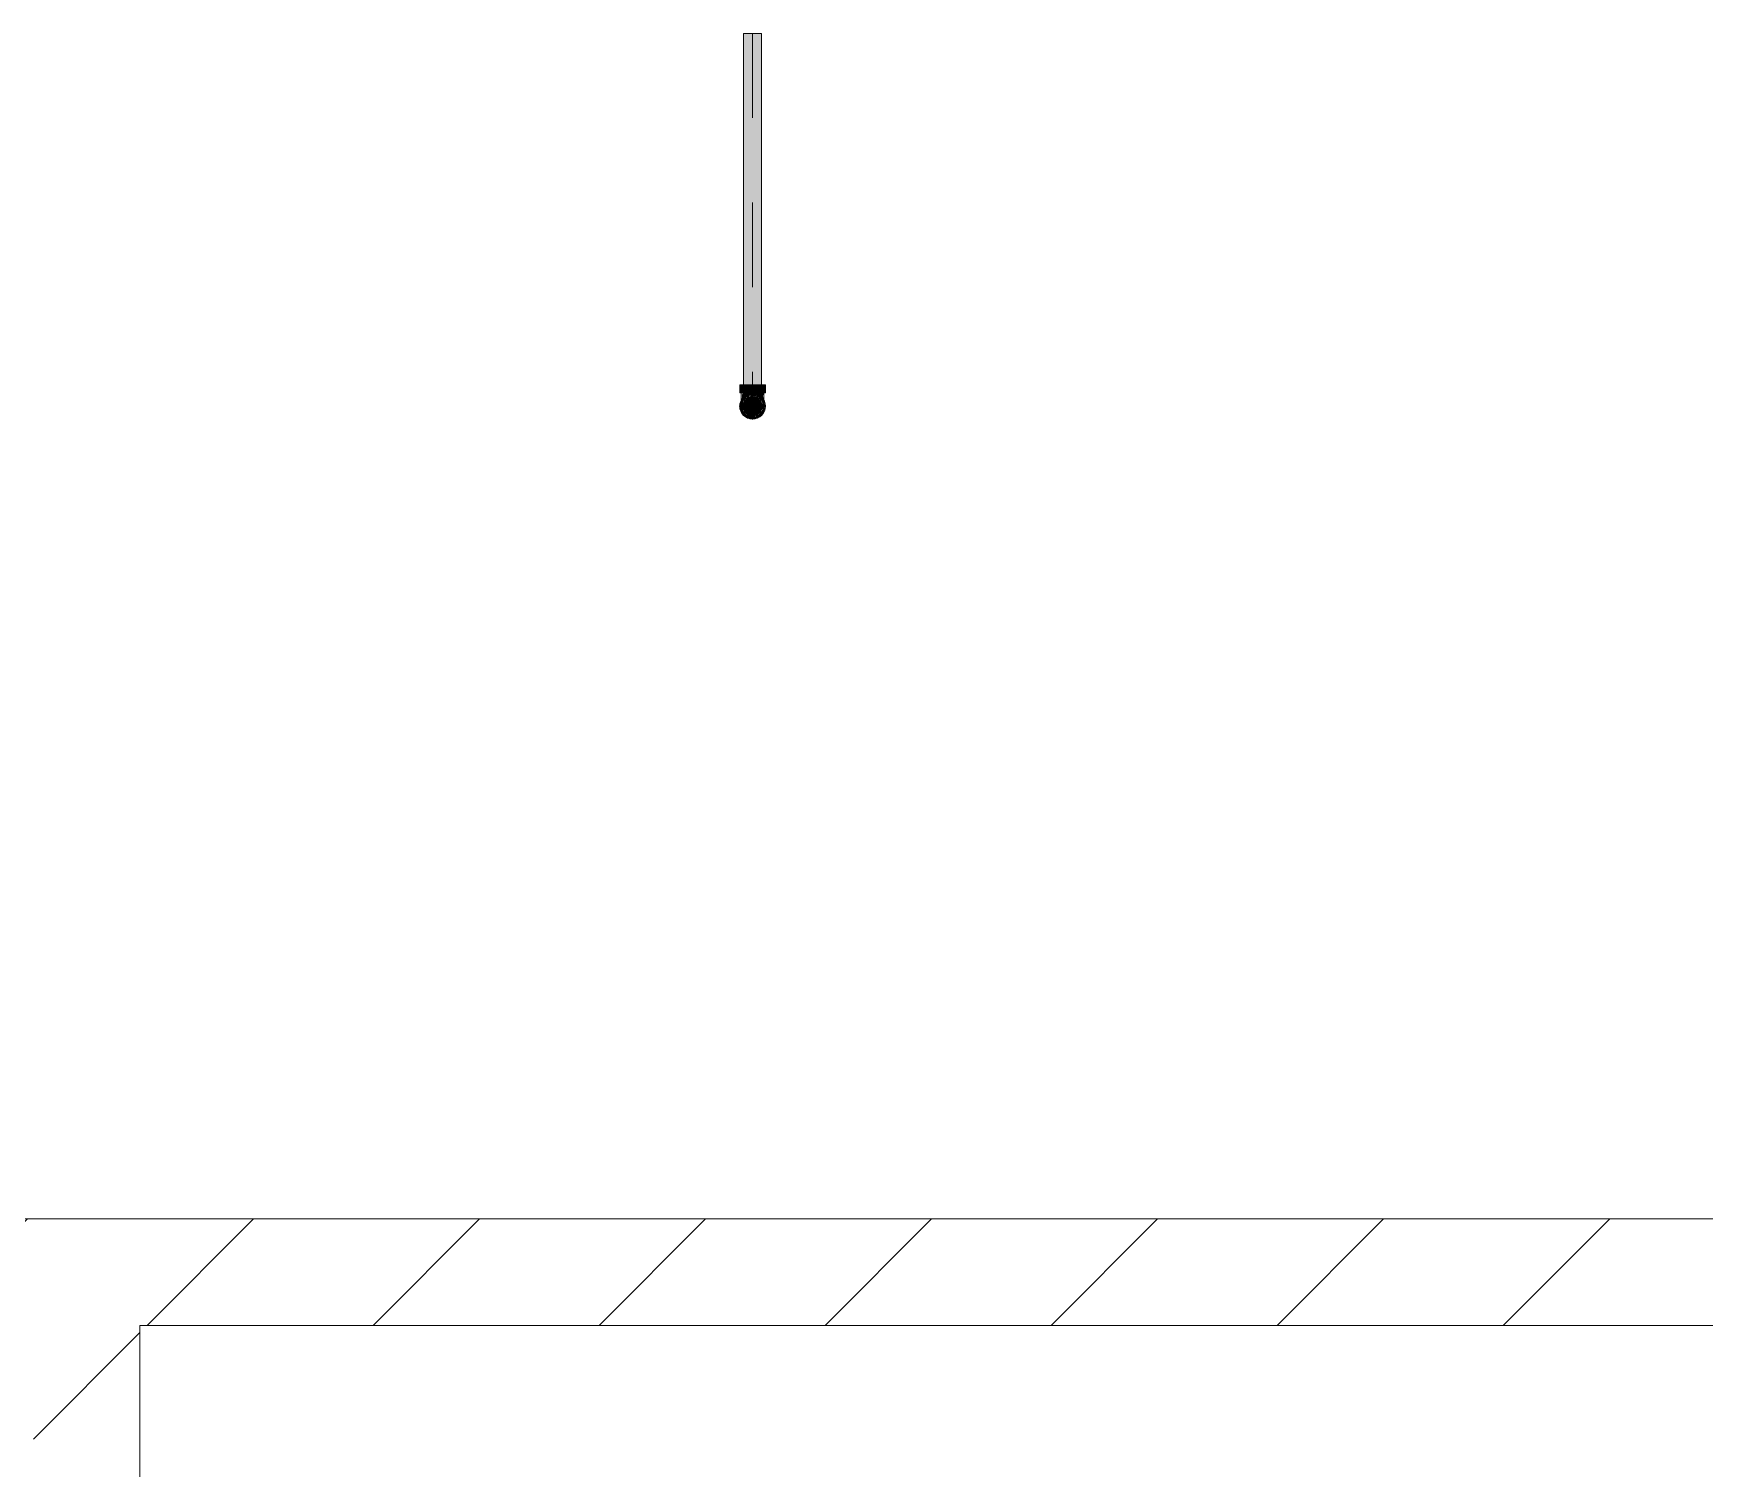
# Model space of a CAD drawing. Header units: millimetres. Extents: x -4000 to 187956, y -58990 to 162485.
# Drawn here: x 37900 to 41037, y 132031 to 134725 of the extents above; entities that cross this region are included whole.
import ezdxf

# ---------------------------------------------------------------- set-up
doc = ezdxf.new("R2010")
doc.units = ezdxf.units.MM
doc.linetypes.add('Dash 1_16_', pattern=[317.5, 158.75, -158.75])
for name, color, linetype, lineweight in [('A-WALL', 113, 'Continuous', 13), ('A-WALL-PATT', 111, 'Continuous', 13), ('F-SPRN', 3, 'Continuous', 9), ('P-PIPE', 3, 'Continuous', 9), ('P-PIPE-CNTR', 3, 'Continuous', 9)]:
    doc.layers.add(name, color=color, linetype=linetype, lineweight=lineweight)
pattern_1 = [(45, (0, 0), (-212.13203, 212.13203), [])]

# ---------------------------------------------------------------- blocks, each defined once
blk = doc.blocks.new('CMF2_NHAXUONG_A_rvt-1-FFS - TANG 1')
at = {"layer": 'A-WALL-PATT', "lineweight": 9}
h = blk.add_hatch(dxfattribs=at)
h.set_pattern_fill('FP_12', color=250, style=0, pattern_type=2)
h.set_pattern_definition(pattern_1)
h.paths.add_polyline_path([(43200, 132300), (43200, 132500), (33100, 132500), (33100, 132300), (43000, 132300)])
h = blk.add_hatch(dxfattribs=at)
h.set_pattern_fill('FP_12', color=250, style=0, pattern_type=2)
h.set_pattern_definition(pattern_1)
h.paths.add_polyline_path([(38100.1, 127800), (38100.1, 132300), (37900.1, 132300), (37900.1, 127800)])
at = {"layer": 'A-WALL', "color": 50, "lineweight": 15}
for p, q in [((43200, 132500), (33100, 132500)), ((38100.1, 132300), (43000, 132300)), ((38100.1, 127800), (38100.1, 132300))]:
    blk.add_line(p, q, dxfattribs=at)
at = {"layer": 'A-WALL', "color": 35, "lineweight": 15}
for p, q in [((43200, 132500), (33100, 132500)), ((38100.1, 132300), (43000, 132300)), ((38100.1, 127800), (38100.1, 132300))]:
    blk.add_line(p, q, dxfattribs=at)
blk = doc.blocks.new('Sprinkler_Up - DN20-V1054-FFS - TANG 1')
at = {"layer": 'F-SPRN', "transparency": 33554534}
for points in [[(-4.6, 0), (-1.7, 2.9), (-1.2, 3.5), (-0.6, 4), (0.6, 4), (1.2, 3.5), (1.7, 2.9), (4.6, 0), (22.2, 0), (18, 13.1), (6.9, 21.2), (-6.9, 21.2), (-18, 13.1), (-22.2, 0), (-4.7, 0)], [(-6.9, -21.2), (6.9, -21.2), (18, -13.1), (22.2, 0), (3.9, -0.7), (1.7, -2.9), (1.2, -3.5), (0.6, -4), (-0.6, -4), (-1.2, -3.5), (-1.7, -2.9), (-4.7, 0), (-22.2, 0), (-18, -13.1), (-12.4, -17.1)], [(0, -16.7), (4.3, -16.1), (11.8, -11.8), (16.1, -4.3), (16.1, 4.3), (11.8, 11.8), (8.3, 14.4), (0, 16.7), (-4.7, 15.9), (-11.8, 11.8), (-16.1, 4.3), (-16.1, -4.3), (-11.8, -11.8), (-8.3, -14.4), (-4.7, -15.4)], [(0, -15.6), (7.8, -13.5), (13.5, -7.8), (15.1, -4), (15.1, 4), (13.5, 7.8), (7.8, 13.5), (0, 15.6), (-7.8, 13.5), (-11, 11), (-15.1, 4), (-15.1, -4), (-11, -11), (-7.8, -13.5), (-4.7, -14.3)], [(-10.9, -5.5), (-10.9, 5.4), (-14.5, 5.4), (-14.5, -5.5)], [(-7.7, -5.5), (-7.7, 5.4), (-10.9, 5.4), (-10.9, -5.5)], [(-7.7, -5.5), (0, -5.5), (0, 5.4), (-7.7, 5.4)], [(2.9, -4.9), (5.7, 0), (-5.7, 0), (-2.9, -4.9)], [(0, 0), (5.7, 0), (2.9, 4.9), (-2.9, 4.9), (-4.7, 0)], [(-4.6, 0), (4.6, 0), (0, 4.6)], [(0, -4.6), (4.6, 0), (-4.6, 0)], [(0, -2.6), (1.3, 0), (-1.8, 0)], [(-1.3, 0), (1.8, 0), (0, 2.6)], [(7.7, -5.5), (7.7, 5.4), (0, 5.4), (0, -5.5)], [(10.9, -5.5), (10.9, 5.4), (7.7, 5.4), (7.7, -5.5)], [(14.5, -5.5), (14.5, 5.4), (10.9, 5.4), (10.9, -5.5)]]:
    blk.add_hatch(color=1, dxfattribs=at).paths.add_polyline_path(points)
at = {"layer": 'F-SPRN', "color": 1}
for p, q in [((-11.5, 5.4), (-14.5, 5.4)), ((-14.5, 5.4), (-11.3, 5.4)), ((-14.5, 5.4), (-14.5, 3.7)), ((-14.5, 3.3), (-14.5, 0)), ((-11.5, 5.4), (-11.5, 4)), ((-10.9, 1.9), (-10.9, 3.6)), ((-10.8, 5.4), (-8, 5.4)), ((-8.1, 5.4), (-10.8, 5.4)), ((-8.1, 5.4), (-8.1, 2.8)), ((-8.1, 2.5), (-8.1, 0.7)), ((-7.7, 4.8), (-7.7, 2.7)), ((-7.7, 4.8), (-7.7, 2.7)), ((-7.7, 2.1), (-7.7, 0.5)), ((-7.7, 2.1), (-7.7, 0.5)), ((-6.7, 5.4), (-4.7, 5.4)), ((-4.7, 5.4), (-5.8, 5.4)), ((-5.8, 3.8), (-5.8, 2.2)), ((-2.1, 0), (-2.1, 0)), ((-2.1, 0), (-2.1, -0.1)), ((-0.6, 2), (-0.6, 2)), ((-0.5, 2), (-0.6, 2)), ((-0.4, 2), (-0.5, 2)), ((0, 2.1), (-0.1, 2.1)), ((2.1, 0), (2.1, 0.1)), ((2.1, 0), (2.1, 0)), ((4.7, 5.4), (6.5, 5.4)), ((7.7, 5.4), (10.8, 5.4)), ((7.7, 5.2), (7.7, 2.7)), ((7.7, 5.2), (7.7, 2.7)), ((7.7, 2.3), (7.7, 0.5)), ((7.7, 2.3), (7.7, 0.5)), ((10.8, 5.4), (8.1, 5.4)), ((8.1, 5.4), (8.1, 2.8)), ((8.1, 2.5), (8.1, 0.4)), ((10.9, 5.4), (14.5, 5.4)), ((10.9, 3.6), (10.9, 0.2)), ((14.5, 5.4), (11.5, 5.4)), ((11.5, 5.4), (11.5, 4)), ((11.5, 3), (11.5, 0.2)), ((14.5, 5.4), (14.5, -5.5)), ((-14.5, -1.3), (-14.5, -3.7)), ((-11.1, -5.5), (-14.5, -5.5)), ((-14.5, -5.5), (-11.5, -5.5)), ((-10.9, -2.6), (-10.9, -1.3)), ((-10.8, -5.5), (-8.1, -5.5)), ((-7.8, -5.5), (-10.8, -5.5)), ((-8.1, -4.2), (-8.1, -5.5)), ((-7.7, -2.7), (-7.7, -4)), ((-7.7, -2.7), (-7.7, -4)), ((-7, -5.5), (-5.8, -5.5)), ((-4.8, -5.5), (-7, -5.5)), ((-5.8, -2.3), (-5.8, -3.8)), ((-5.8, -5.5), (-4.7, -5.5)), ((0, -2.1), (0.1, -2.1)), ((7, -5.5), (4.8, -5.5)), ((5.8, -2.2), (5.8, -3.8)), ((5.8, -5.5), (7, -5.5)), ((7.7, -0.5), (7.7, -2.3)), ((7.7, -0.5), (7.7, -2.3)), ((7.7, -2.7), (7.7, -5.4)), ((7.7, -2.7), (7.7, -5.4)), ((10.8, -5.5), (7.7, -5.5)), ((8.1, -0.4), (8.1, -2.5)), ((8.1, -2.8), (8.1, -5.5)), ((8.1, -5.5), (10.8, -5.5)), ((10.9, -0.2), (10.9, -3.6)), ((14.5, -5.5), (10.9, -5.5)), ((11.5, -0.2), (11.5, -3)), ((11.5, -4), (11.5, -5.5)), ((11.5, -5.5), (14.5, -5.5))]:
    blk.add_line(p, q, dxfattribs=at)
at = {"layer": 'F-SPRN', "color": 1, "flags": 128}
for points in [[(-2, 0.7), (-2, 0.6), (-2, 0.5), (-2, 0.5), (-2, 0.4), (-2.1, 0.3), (-2.1, 0.2)], [(-2.1, 0.2), (-2.1, 0.1), (-2.1, 0)], [(-1.9, 0.9), (-1.9, 0.8), (-1.9, 0.8), (-2, 0.7)], [(-1.6, 1.3), (-1.7, 1.2), (-1.7, 1.1), (-1.8, 1.1), (-1.8, 1), (-1.9, 0.9)], [(-1.4, 1.6), (-1.4, 1.5), (-1.5, 1.5), (-1.5, 1.4), (-1.6, 1.3), (-1.6, 1.3)], [(-0.9, 1.9), (-1, 1.8), (-1.1, 1.8), (-1.2, 1.7), (-1.2, 1.7), (-1.3, 1.6), (-1.4, 1.6)], [(-0.6, 2), (-0.7, 2), (-0.8, 1.9), (-0.9, 1.9), (-0.9, 1.9)], [(-0.1, 2.1), (-0.1, 2.1), (-0.2, 2.1), (-0.3, 2.1), (-0.4, 2)], [(0.4, 2), (0.4, 2), (0.3, 2.1), (0.2, 2.1), (0.1, 2.1), (0, 2.1)], [(0.9, 1.9), (0.8, 1.9), (0.8, 1.9), (0.7, 2), (0.6, 2), (0.5, 2), (0.4, 2)], [(1.5, 1.4), (1.4, 1.5), (1.4, 1.5), (1.3, 1.6), (1.3, 1.7), (1.2, 1.7), (1.1, 1.7), (1.1, 1.8), (1, 1.8), (0.9, 1.9)], [(1.6, 1.3), (1.6, 1.4), (1.5, 1.4)], [(2.1, 0.1), (2.1, 0.2), (2.1, 0.2), (2.1, 0.3), (2, 0.4), (2, 0.5), (2, 0.6), (2, 0.7), (1.9, 0.7), (1.9, 0.8), (1.9, 0.9), (1.8, 1), (1.8, 1), (1.8, 1.1), (1.7, 1.2), (1.7, 1.2), (1.6, 1.3)], [(-2.1, -0.1), (-2.1, -0.2), (-2.1, -0.2), (-2.1, -0.3)], [(-2.1, -0.3), (-2, -0.4), (-2, -0.5), (-2, -0.6), (-2, -0.7), (-1.9, -0.7), (-1.9, -0.8), (-1.9, -0.9), (-1.8, -1), (-1.8, -1), (-1.8, -1.1), (-1.7, -1.2), (-1.7, -1.2), (-1.6, -1.3), (-1.6, -1.4), (-1.5, -1.4), (-1.4, -1.5), (-1.4, -1.5), (-1.3, -1.6), (-1.3, -1.7), (-1.2, -1.7), (-1.1, -1.7), (-1.1, -1.8), (-1, -1.8), (-0.9, -1.9), (-0.8, -1.9), (-0.8, -1.9), (-0.7, -2), (-0.6, -2), (-0.5, -2), (-0.4, -2), (-0.4, -2), (-0.3, -2.1), (-0.2, -2.1), (-0.1, -2.1), (0, -2.1)], [(0.1, -2.1), (0.1, -2.1), (0.2, -2.1), (0.3, -2.1), (0.4, -2), (0.5, -2), (0.6, -2), (0.6, -2), (0.7, -2), (0.8, -1.9), (0.9, -1.9), (0.9, -1.9), (1, -1.8), (1.1, -1.8), (1.2, -1.7), (1.2, -1.7), (1.3, -1.6), (1.4, -1.6), (1.4, -1.5), (1.5, -1.5), (1.5, -1.4), (1.6, -1.3), (1.6, -1.3), (1.7, -1.2), (1.7, -1.1), (1.8, -1.1), (1.8, -1), (1.9, -0.9), (1.9, -0.8), (1.9, -0.8), (2, -0.7), (2, -0.6), (2, -0.5), (2, -0.5), (2, -0.4), (2.1, -0.3), (2.1, -0.2), (2.1, -0.1), (2.1, 0)]]:
    blk.add_lwpolyline(points, dxfattribs=at)
at = {"layer": 'F-SPRN', "color": 1}
for radius, start, end in [(22.2, 360, 180), (21.9, 165.6773, 179.2615), (21.9, 144.7698, 164.8151), (21.9, 126.6942, 143.2701), (16.7, 167.6802, 180), (16.7, 167.6802, 180), (16.7, 155.3879, 164.9693), (16.7, 155.3879, 164.9693), (15.6, 166.4265, 180), (15.6, 166.4265, 180), (15.6, 150.9409, 165), (15.6, 159.6139, 165), (16.7, 136.7213, 149.931), (16.7, 136.7213, 149.931), (15.6, 150.9409, 156.3845), (15.6, 138.4214, 150), (15.6, 138.4214, 150), (21.9, 108.2621, 125.7507), (16.7, 121.4181, 130.5751), (16.7, 121.4181, 130.5751), (15.6, 120.5262, 133.2078), (15.6, 120.5262, 133.2078), (16.7, 106.5995, 120), (16.7, 106.5995, 120), (15.6, 114.4363, 119.9813), (15.6, 114.4363, 119.9813), (21.9, 99.348, 107.901), (16.7, 105, 106.4348), (16.7, 105, 106.4348), (15.6, 105, 107.6323), (15.6, 105, 107.6323), (4.63, 155.7832, 180), (4.63, 155.7832, 180), (16.7, 96.4143, 105), (16.7, 96.4143, 105), (4.63, 109.0192, 138.2703), (4.63, 109.0192, 138.2703), (21.9, 90.145, 98.8503), (15.6, 95.5762, 100.6843), (15.6, 95.5762, 100.6843), (2.56, 109.0192, 168.8278), (2.56, 109.0192, 168.8278), (2.04, 109.0192, 180), (16.7, 83.0684, 90), (16.7, 83.0684, 90), (4.63, 17.9592, 90), (4.63, 17.9592, 90), (3.81, 57.0577, 90), (2.56, 14.5599, 90), (2.56, 14.5599, 90), (2.04, 10.4703, 90), (21.9, 72.5583, 89.4624), (15.6, 75.573, 80.5892), (15.6, 75.573, 80.5892), (3.81, 16.1605, 43.8358), (15.6, 67.5614, 74.5481), (15.6, 67.5614, 74.5481), (16.7, 60, 75), (16.7, 60, 75), (15.6, 60.0187, 65.5637), (15.6, 60.0187, 65.5637), (21.9, 54.2493, 71.7379), (15.6, 46.7922, 60), (15.6, 46.7922, 60), (16.7, 49.4249, 58.5819), (16.7, 49.4249, 58.5819), (15.6, 30, 41.5786), (15.6, 30, 41.5786), (16.7, 30, 43.2787), (16.7, 30, 43.2787), (21.9, 36.7299, 53.3058), (15.6, 23.6155, 29.5646), (15.6, 15, 29.5646), (15.6, 15, 20.3861), (16.7, 15, 24.6121), (16.7, 15, 24.6121), (15.6, 360, 13.6618), (15.6, 0, 13.6618), (16.7, 360, 12.3198), (16.7, 0, 12.3198), (21.9, 15.1849, 35.2302), (21.9, 0.7385, 14.3227), (22.2, 180, 360), (21.9, 180.7385, 194.3227), (21.9, 195.1849, 215.2302), (21.9, 216.7299, 233.3058), (16.7, 180, 192.3198), (16.7, 180, 192.3198), (16.7, 195.0307, 204.6121), (16.7, 195.0307, 204.6121), (15.6, 181.9082, 193.6618), (15.6, 181.9082, 193.6618), (15.6, 197.3339, 209.5646), (15.6, 197.3339, 209.5646), (16.7, 210.069, 223.2787), (16.7, 210.069, 223.2787), (15.6, 212.5472, 221.5786), (15.6, 212.5472, 221.5786), (21.9, 234.2493, 251.7379), (16.7, 229.4249, 238.5819), (16.7, 229.4249, 238.5819), (15.6, 233.795, 240), (15.6, 233.795, 240), (16.7, 240, 255), (16.7, 240, 255), (15.6, 240.0187, 252.3677), (15.6, 240.0187, 252.3677), (21.9, 252.5583, 269.4624), (15.6, 252.3677, 255), (15.6, 252.3677, 255), (4.63, 197.9592, 0), (4.63, 197.9592, 360), (15.6, 255, 267.64), (15.6, 255, 267.64), (3.81, 196.1605, 270), (2.56, 191.1677, 0), (2.56, 191.1677, 360), (2.04, 190.4703, 0), (16.7, 263.0684, 270), (16.7, 263.0684, 270), (3.81, 270, 360), (21.9, 270.145, 278.8503), (15.6, 275.5762, 280.6843), (15.6, 275.5762, 280.6843), (16.7, 276.4143, 285), (16.7, 276.4143, 285), (21.9, 279.348, 287.901), (16.7, 286.5995, 300), (16.7, 286.5995, 300), (15.6, 294.4363, 299.9813), (15.6, 294.4363, 299.9813), (21.9, 288.2621, 305.7507), (15.6, 300, 313.2078), (15.6, 300, 313.2078), (16.7, 301.4181, 310.5751), (16.7, 301.4181, 310.5751), (15.6, 318.4214, 330), (15.6, 318.4214, 330), (16.7, 316.7213, 330), (16.7, 316.7213, 330), (21.9, 306.6942, 323.2701), (15.6, 330.4354, 345), (15.6, 330.4354, 336.3845), (15.6, 339.6139, 345), (15.6, 346.3382, 360), (15.6, 346.3382, 360), (16.7, 335.3879, 345), (16.7, 335.3879, 345), (16.7, 347.6802, 360), (16.7, 347.6802, 360), (21.9, 324.7698, 344.8151), (21.9, 345.6773, 359.2615)]:
    blk.add_arc((0, 0), radius, start, end, dxfattribs=at)
blk = doc.blocks.new('Steel_Transition_Threaded_HoaPhat - Standard-V1055-FFS - TANG 1')
at = {"layer": 'P-PIPE', "lineweight": 13, "transparency": 33554534}
h = blk.add_hatch(color=1, dxfattribs=at)
h.paths.add_polyline_path([(39250, 134002.7), (39255.8, 134003.4), (39261.3, 134005.7), (39265.9, 134009.3), (39269.5, 134013.9), (39271.7, 134019.3), (39272.5, 134025.2), (39271.7, 134031), (39269.5, 134036.4), (39265.9, 134041.1), (39261.3, 134044.6), (39255.8, 134046.9), (39250, 134047.7), (39244.2, 134046.9), (39238.8, 134044.6), (39234.1, 134041.1), (39230.5, 134036.4), (39228.3, 134031), (39227.5, 134025.2), (39228.3, 134019.3), (39230.5, 134013.9), (39234.1, 134009.3), (39238.8, 134005.7), (39245.3, 134003.3)])
h.paths.add_polyline_path([(39250, 134005.1), (39244.8, 134005.7), (39240, 134007.8), (39235.8, 134010.9), (39232.6, 134015.1), (39230.6, 134020), (39229.9, 134025.2), (39230.6, 134030.4), (39232.6, 134035.2), (39235.8, 134039.4), (39240, 134042.6), (39245.3, 134044.6), (39250, 134045.3), (39255.2, 134044.6), (39260.1, 134042.6), (39264.2, 134039.4), (39267.4, 134035.2), (39269.4, 134030.4), (39270.1, 134025.2), (39269.4, 134020), (39267.4, 134015.1), (39264.2, 134010.9), (39260.1, 134007.8), (39255.2, 134005.7)])
for points in [[(39229.9, 134025.2), (39233.6, 134025.2), (39235.8, 134033.4), (39241.8, 134039.4), (39250, 134041.6), (39258.2, 134039.4), (39264.2, 134033.4), (39266.4, 134025.2), (39270.1, 134025.2), (39269.4, 134030.4), (39267.4, 134035.2), (39264.2, 134039.4), (39260.1, 134042.6), (39255.2, 134044.6), (39250, 134045.3), (39244.8, 134044.6), (39240, 134042.6), (39235.8, 134039.4), (39232.6, 134035.2), (39230.6, 134030.4)], [(39250, 134005.1), (39255.2, 134005.7), (39260.1, 134007.8), (39264.2, 134010.9), (39267.4, 134015.1), (39269.4, 134020), (39270.1, 134025.2), (39266.4, 134025.2), (39264.2, 134017), (39258.2, 134011), (39250, 134008.8), (39241.8, 134011), (39235.8, 134017), (39233.6, 134025.2), (39229.9, 134025.2), (39230.6, 134020), (39232.6, 134015.1), (39235.8, 134010.9), (39240, 134007.8), (39245.3, 134005.7)], [(39250, 134006.7), (39254.8, 134007.3), (39259.3, 134009.1), (39263.1, 134012.1), (39266, 134015.9), (39267.9, 134020.4), (39268.5, 134025.2), (39267.9, 134030), (39266, 134034.4), (39263.1, 134038.2), (39259.3, 134041.2), (39254.8, 134043), (39250, 134043.7), (39245.2, 134043), (39240.8, 134041.2), (39236.9, 134038.2), (39234, 134034.4), (39232.1, 134030), (39231.5, 134025.2), (39232.1, 134020.4), (39234, 134015.9), (39236.9, 134012.1), (39240.8, 134009.1), (39245.3, 134007.3)]]:
    blk.add_hatch(color=1, dxfattribs=at).paths.add_polyline_path(points)
at = {"layer": 'P-PIPE', "color": 20, "lineweight": 13}
for radius, start, end in [(22.5, 0, 180), (22.5, 0, 180), (20.1, 103.5482, 105), (20.1, 90.5246, 98.5089), (20.1, 75.0607, 87.9279), (22.5, 180, 0), (22.5, 180, 0), (20.1, 166.0499, 180), (20.1, 180, 193.9501), (20.1, 150, 162.7449), (20.1, 197.2551, 210), (18.5, 166.5939, 180), (18.5, 166.5939, 180), (18.5, 180, 193.4061), (18.5, 180, 193.4061), (18.5, 157.6232, 165), (18.5, 157.6232, 165), (18.5, 195, 202.3768), (18.5, 195, 202.3768), (20.1, 128.8856, 148.1553), (20.1, 211.8447, 231.1144), (16.4, 180.8106, 191.4533), (16.4, 168.5467, 175.1607), (18.5, 136.4297, 150), (18.5, 136.4297, 150), (18.5, 210, 223.5703), (18.5, 210, 223.5703), (16.4, 158.0319, 163.506), (16.4, 141.9681, 150), (16.4, 210.6635, 218.0319), (18.5, 123.4976, 133.2041), (18.5, 123.4976, 133.2041), (20.1, 109.6859, 125.0043), (16.4, 121.0738, 126.4537), (18.5, 106.819, 120), (18.5, 106.819, 120), (16.4, 113.4045, 120), (16.4, 107.4657, 111.9681), (18.5, 104.7199, 105), (18.5, 104.7199, 105), (16.4, 105, 106.7221), (18.5, 91.4353, 103.2046), (18.5, 91.4353, 103.2046), (16.4, 96.2132, 104.6042), (18.5, 78.0986, 90), (18.5, 78.0986, 90), (16.4, 66.9681, 75), (18.5, 60, 75), (18.5, 60, 75), (20.1, 54.9957, 75), (18.5, 46.7959, 56.5024), (18.5, 46.7959, 56.5024), (20.1, 31.8447, 51.1144), (20.1, 308.8856, 328.1553), (16.4, 30, 38.0319), (18.5, 30, 43.5703), (18.5, 30, 43.5703), (18.5, 316.4297, 330), (18.5, 316.4297, 330), (16.4, 338.0319, 342.8691), (16.4, 0, 8.0319), (16.4, 351.9681, 0), (18.5, 15, 22.3768), (18.5, 15, 22.3768), (18.5, 337.6232, 345), (18.5, 337.6232, 345), (20.1, 17.2551, 30), (20.1, 330, 342.7449), (18.5, 0, 13.4061), (18.5, 0, 13.4061), (18.5, 346.5939, 0), (18.5, 346.5939, 0), (20.1, 0, 13.9501), (20.1, 346.0499, 0), (18.5, 226.7959, 236.5024), (18.5, 226.7959, 236.5024), (20.1, 234.9957, 255), (16.4, 230.4733, 236.6389), (18.5, 240, 255), (18.5, 240, 255.2801), (16.4, 240, 246.5955), (16.4, 246.9681, 255), (20.1, 255, 256.4518), (18.5, 255, 255.2801), (20.1, 256.4518, 267.9279), (18.5, 258.0986, 270), (18.5, 258.0986, 270), (16.4, 264.1652, 268.506), (20.1, 270.5246, 278.5089), (18.5, 271.4353, 283.2046), (18.5, 271.4353, 283.2046), (16.4, 276.4537, 283.9063), (20.1, 280.9975, 285), (16.4, 287.4657, 291.9681), (18.5, 286.819, 300), (18.5, 286.819, 300), (16.4, 293.4045, 300), (20.1, 289.6859, 305.0043), (18.5, 303.4976, 313.2041), (18.5, 303.4976, 313.2041)]:
    blk.add_arc((39250, 134025.2), radius, start, end, dxfattribs=at)
blk = doc.blocks.new('Steel_Elbow_Threaded_HoaPhat - Standard-V1056-FFS - TANG 1')
at = {"layer": 'P-PIPE', "lineweight": 13, "transparency": 33554534}
for points in [[(39243.8, 134050.6), (39250, 134050.6), (39250, 134065.7), (39225.9, 134065.7), (39226.7, 134050.6), (39237.9, 134050.6)], [(39250, 134001), (39256.2, 134001.9), (39262.1, 134004.3), (39267.1, 134008.1), (39270.9, 134013.1), (39273.3, 134018.9), (39274.1, 134025.2), (39273.3, 134031.4), (39270.9, 134037.2), (39267.1, 134042.2), (39262.1, 134046), (39256.2, 134048.5), (39250, 134049.3), (39243.8, 134048.5), (39237.9, 134046), (39233, 134042.2), (39229.1, 134037.2), (39226.7, 134031.4), (39225.9, 134025.2), (39226.7, 134018.9), (39229.1, 134013.1), (39233, 134008.1), (39237.9, 134004.3), (39245.3, 134001.7)], [(39256.2, 134050.6), (39274.1, 134050.6), (39273.3, 134065.7), (39250, 134065.7), (39250, 134050.6)]]:
    blk.add_hatch(color=1, dxfattribs=at).paths.add_polyline_path(points)
h = blk.add_hatch(color=1, dxfattribs=at)
h.paths.add_polyline_path([(39242.8, 134045), (39240.3, 134045.1), (39244.1, 134047)])
h.paths.add_polyline_path([(39229.8, 134035.2), (39231.2, 134035.8), (39237.2, 134042.7), (39245.3, 134045.5), (39250, 134046.3), (39250, 134050.6), (39231.7, 134050.6), (39230.3, 134046.8), (39230.1, 134039.4)])
h = blk.add_hatch(color=1, dxfattribs=at)
h.paths.add_polyline_path([(39266.9, 134040.4), (39269.5, 134035.8), (39268.6, 134039.7)])
h.paths.add_polyline_path([(39270.9, 134033.7), (39270.6, 134042.3), (39269.5, 134041.9), (39269.4, 134046), (39270.7, 134046.3), (39269.6, 134050.6), (39250, 134050.6), (39250, 134046.3), (39257.2, 134045), (39255.9, 134047), (39263.4, 134042.2), (39267.4, 134038.2), (39266.2, 134043.3), (39268.6, 134039.7)])
at = {"layer": 'P-PIPE', "color": 20, "lineweight": 13}
for p, q in [((39225.9, 134065.7), (39225.9, 134050.6)), ((39233, 134065.7), (39225.9, 134065.7)), ((39250, 134065.7), (39225.9, 134065.7)), ((39225.9, 134050.6), (39231.5, 134050.6)), ((39225.9, 134050.6), (39250, 134050.6)), ((39242.8, 134050.6), (39228.9, 134050.6)), ((39231.5, 134050.6), (39233, 134050.6)), ((39232.8, 134050.6), (39231.7, 134050.6)), ((39237.9, 134065.7), (39233.8, 134065.7)), ((39236.4, 134050.6), (39233.8, 134050.6)), ((39234, 134050.6), (39242.7, 134050.6)), ((39242.8, 134050.6), (39236.4, 134050.6)), ((39250, 134065.7), (39238.2, 134065.7)), ((39250, 134050.6), (39243.7, 134050.6)), ((39250, 134050.6), (39243.7, 134050.6)), ((39243.8, 134050.6), (39250, 134050.6)), ((39261.8, 134065.7), (39250, 134065.7)), ((39274.1, 134065.7), (39250, 134065.7)), ((39250, 134050.6), (39256.2, 134050.6)), ((39250, 134050.6), (39274.1, 134050.6)), ((39256.3, 134050.6), (39250, 134050.6)), ((39256.3, 134050.6), (39250, 134050.6)), ((39263.6, 134050.6), (39257.2, 134050.6)), ((39271.2, 134050.6), (39257.2, 134050.6)), ((39257.3, 134050.6), (39266, 134050.6)), ((39266.2, 134065.7), (39262.1, 134065.7)), ((39266.2, 134050.6), (39263.6, 134050.6)), ((39274.1, 134065.7), (39267.1, 134065.7)), ((39267.1, 134050.6), (39269.7, 134050.6)), ((39268.3, 134050.6), (39267.2, 134050.6)), ((39269.9, 134050.6), (39268.3, 134050.6)), ((39269.7, 134050.6), (39274.1, 134050.6)), ((39274.1, 134050.6), (39274.1, 134065.7)), ((39228.9, 134036), (39228.9, 134036.9)), ((39228.9, 134031.5), (39228.9, 134032.2)), ((39228.9, 134030.8), (39228.9, 134031.5)), ((39228.9, 134030.2), (39228.9, 134030.8)), ((39228.9, 134025.2), (39228.9, 134025.2)), ((39228.9, 134024.9), (39228.9, 134025.2)), ((39228.9, 134024.1), (39228.9, 134024.9)), ((39229.2, 134021.6), (39229, 134022.4)), ((39229.7, 134019.1), (39229.5, 134019.9)), ((39231, 134015.9), (39230.6, 134016.7)), ((39231.3, 134015.2), (39231, 134015.9)), ((39231.8, 134014.5), (39231.3, 134015.2)), ((39232.2, 134013.7), (39231.8, 134014.5)), ((39270.5, 134020.1), (39270.3, 134019.3)), ((39271, 134022.6), (39270.9, 134021.8)), ((39271.2, 134037.1), (39271.2, 134036.2)), ((39271.2, 134036.2), (39271.2, 134035.4)), ((39271.2, 134033.1), (39271.2, 134032.3)), ((39271.2, 134032.3), (39271.2, 134031.7)), ((39271.2, 134025.2), (39271.2, 134025.2)), ((39235.4, 134009.8), (39234.8, 134010.4)), ((39237.4, 134008.2), (39236.7, 134008.7)), ((39239.5, 134006.8), (39238.8, 134007.2)), ((39240.2, 134006.4), (39239.5, 134006.8)), ((39247.5, 134004.2), (39246.6, 134004.3)), ((39250.2, 134004), (39250, 134004)), ((39257.7, 134005.4), (39256.9, 134005.2)), ((39258.4, 134005.8), (39257.7, 134005.4)), ((39260.7, 134006.9), (39260, 134006.5)), ((39262.8, 134008.3), (39262.1, 134007.8)), ((39263.5, 134008.9), (39262.8, 134008.3)), ((39265.3, 134010.6), (39264.7, 134010)), ((39267, 134012.5), (39266.4, 134011.9))]:
    blk.add_line(p, q, dxfattribs=at)
at = {"layer": 'P-PIPE', "color": 20, "lineweight": 13, "flags": 128}
for points in [[(39228.9, 134036.9), (39228.9, 134037.7), (39228.9, 134038.6), (39228.9, 134039.5), (39228.9, 134040.4), (39228.9, 134041.4), (39228.9, 134042.3), (39228.9, 134043.3), (39228.9, 134044.3), (39228.9, 134045.3), (39228.9, 134046.3), (39228.9, 134047.3), (39228.9, 134048.3), (39228.9, 134049.3), (39228.9, 134050.3), (39228.9, 134050.6)], [(39271.2, 134050.6), (39271.2, 134049.6), (39271.2, 134048.6), (39271.2, 134047.5), (39271.2, 134046.5), (39271.2, 134045.5), (39271.2, 134044.5), (39271.2, 134043.6), (39271.2, 134042.6), (39271.2, 134041.6), (39271.2, 134040.7), (39271.2, 134039.8), (39271.2, 134038.8), (39271.2, 134038), (39271.2, 134037.1)], [(39228.9, 134032.2), (39228.9, 134032.9), (39228.9, 134033.6), (39228.9, 134034.4), (39228.9, 134035.2), (39228.9, 134036)], [(39228.9, 134029), (39228.9, 134029.6), (39228.9, 134030.2)], [(39228.9, 134028), (39228.9, 134028.5), (39228.9, 134029)], [(39228.9, 134027.2), (39228.9, 134027.6), (39228.9, 134028)], [(39228.9, 134026.2), (39228.9, 134026.5), (39228.9, 134026.8), (39228.9, 134027.2)], [(39228.9, 134025.7), (39228.9, 134025.9), (39228.9, 134026.2)], [(39228.9, 134025.2), (39228.9, 134025.2), (39228.9, 134025.3), (39228.9, 134025.5), (39228.9, 134025.7)], [(39229, 134022.4), (39228.9, 134023.2), (39228.9, 134024.1)], [(39229.5, 134019.9), (39229.3, 134020.7), (39229.2, 134021.6)], [(39230.6, 134016.7), (39230.3, 134017.5), (39230, 134018.3), (39229.7, 134019.1)], [(39233.7, 134011.7), (39233.2, 134012.3), (39232.7, 134013), (39232.2, 134013.7)], [(39267.9, 134013.9), (39267.5, 134013.2), (39267, 134012.5)], [(39268.8, 134015.4), (39268.4, 134014.7), (39267.9, 134013.9)], [(39270.3, 134019.3), (39270.1, 134018.5), (39269.8, 134017.7), (39269.5, 134016.9), (39269.1, 134016.2), (39268.8, 134015.4)], [(39270.9, 134021.8), (39270.7, 134021), (39270.5, 134020.1)], [(39271.2, 134025.2), (39271.1, 134024.3), (39271.1, 134023.5), (39271, 134022.6)], [(39271.2, 134035.4), (39271.2, 134034.6), (39271.2, 134033.8), (39271.2, 134033.1)], [(39271.2, 134031.7), (39271.2, 134031), (39271.2, 134030.4)], [(39271.2, 134030.4), (39271.2, 134029.8), (39271.2, 134029.2)], [(39271.2, 134029.2), (39271.2, 134028.7), (39271.2, 134028.2), (39271.2, 134027.7)], [(39271.2, 134027.7), (39271.2, 134027.3), (39271.2, 134026.9)], [(39271.2, 134026.9), (39271.2, 134026.5), (39271.2, 134026.2), (39271.2, 134026)], [(39271.2, 134026), (39271.2, 134025.7), (39271.2, 134025.5)], [(39271.2, 134025.5), (39271.2, 134025.4), (39271.2, 134025.3), (39271.2, 134025.2)], [(39234.8, 134010.4), (39234.3, 134011), (39233.7, 134011.7)], [(39236.7, 134008.7), (39236.1, 134009.3), (39235.4, 134009.8)], [(39238.8, 134007.2), (39238.1, 134007.7), (39237.4, 134008.2)], [(39243.3, 134005.1), (39242.6, 134005.4), (39241.8, 134005.7), (39241, 134006), (39240.2, 134006.4)], [(39245, 134004.6), (39244.2, 134004.8), (39243.3, 134005.1)], [(39246.6, 134004.3), (39245.8, 134004.4), (39245, 134004.6)], [(39250, 134004), (39249.2, 134004), (39248.3, 134004.1), (39247.5, 134004.2)], [(39251.9, 134004.1), (39251.1, 134004), (39250.2, 134004)], [(39253.6, 134004.3), (39252.8, 134004.2), (39251.9, 134004.1)], [(39255.3, 134004.7), (39254.4, 134004.5), (39253.6, 134004.3)], [(39256.9, 134005.2), (39256.1, 134004.9), (39255.3, 134004.7)], [(39260, 134006.5), (39259.2, 134006.1), (39258.4, 134005.8)], [(39262.1, 134007.8), (39261.4, 134007.4), (39260.7, 134006.9)], [(39264.7, 134010), (39264.1, 134009.4), (39263.5, 134008.9)], [(39266.4, 134011.9), (39265.9, 134011.2), (39265.3, 134010.6)]]:
    blk.add_lwpolyline(points, dxfattribs=at)
at = {"layer": 'P-PIPE', "color": 20, "lineweight": 13}
for radius, start, end in [(24.1, 90, 270), (24.1, 90, 270), (21.1, 112.3295, 125.8024), (21.1, 90, 95.2662), (24.1, 270, 90), (24.1, 270, 90), (21.1, 75.0343, 90), (21.1, 172.7204, 178.0438), (21.1, 181.9711, 187.7672), (21.1, 165.7465, 170), (21.1, 190, 194.2657), (21.1, 156.3578, 164.9665), (21.1, 195.0455, 204.7351), (21.1, 150.0076, 154.6322), (21.1, 205.3748, 209.9974), (21.1, 141.5854, 146.2592), (21.1, 213.7495, 218.4271), (21.1, 130, 141.0488), (21.1, 60.7988, 67.0623), (21.1, 54.1976, 59.9895), (21.1, 38.4146, 50), (21.1, 25.3678, 29.9924), (21.1, 330.0026, 334.1966), (21.1, 334.6252, 344.9545), (21.1, 15.0335, 23.6422), (21.1, 345.7343, 350), (21.1, 1.9562, 7.2796), (21.1, 352.2328, 358.0289), (21.1, 218.9611, 230), (21.1, 234.2198, 247.6765), (21.1, 257.0075, 270), (21.1, 271.1041, 278.9613), (21.1, 279.9303, 284.963), (21.1, 292.9314, 303.6981), (21.1, 310, 321.5729)]:
    blk.add_arc((39250, 134025.2), radius, start, end, dxfattribs=at)

msp = doc.modelspace()

# ---------------------------------------------------------------- block references
at = {"lineweight": 5}
msp.add_blockref('CMF2_NHAXUONG_A_rvt-1-FFS - TANG 1', (0, 0), dxfattribs=at)

# ---------------------------------------------------------------- next in the draw order: hatches: boundary and pattern name
at = {"layer": 'P-PIPE', "lineweight": 5, "transparency": 33554534}
for points in [[(39245.7, 134065.7), (39250, 134065.7), (39250, 134725.1), (39233.3, 134725.1), (39233.9, 134065.7), (39241.7, 134065.7)], [(39254.3, 134065.7), (39266.7, 134065.7), (39266.1, 134725.1), (39250, 134725.1), (39250, 134065.7)], [(39241.7, 134010.7), (39242.8, 134012.6), (39241.7, 134016.8), (39242.8, 134021), (39245.8, 134024), (39257.2, 134029.3), (39258.4, 134033.5), (39257.2, 134037.7), (39255.9, 134039.4), (39250, 134041.9), (39241.7, 134039.6), (39235.5, 134033.5), (39233.3, 134025.2), (39235.5, 134016.8), (39238.2, 134013.4)]]:
    msp.add_hatch(color=1, dxfattribs=at).paths.add_polyline_path(points)
at = {"layer": 'P-PIPE', "transparency": 33554534}
msp.add_hatch(color=1, dxfattribs=at).paths.add_polyline_path([(39250, 134008.5), (39258.4, 134010.7), (39261.8, 134013.4), (39266.1, 134020.8), (39266.1, 134029.5), (39261.8, 134037), (39258.4, 134039.6), (39250, 134041.9), (39245.3, 134041.1), (39238.2, 134037), (39233.9, 134029.5), (39233.9, 134020.8), (39238.2, 134013.4), (39241.7, 134010.7), (39245.3, 134009.7)])

# ---------------------------------------------------------------- next in the draw order: linework, layer by layer
at = {"layer": 'P-PIPE', "color": 20, "lineweight": 13}
for p, q in [((39233.3, 134725.1), (39233.3, 134065.7)), ((39266.7, 134725.1), (39233.3, 134725.1)), ((39266.7, 134065.7), (39266.7, 134725.1)), ((39233.3, 134065.7), (39237.9, 134065.7)), ((39238.2, 134065.7), (39261.8, 134065.7)), ((39262.1, 134065.7), (39266.7, 134065.7))]:
    msp.add_line(p, q, dxfattribs=at)
at = {"layer": 'P-PIPE', "color": 1}
for centre, radius, start, end in [((39250, 134025.2), 16.7, 170.1108, 177.203), ((39250, 134025.2), 16.7, 182.797, 189.8892), ((39250, 134025.2), 16.7, 190.2154, 195.2487), ((39250, 134025.2), 16.7, 157.579, 164.2722), ((39250, 134025.2), 16.7, 140.6908, 147.6969), ((39250, 134016.8), 8.35, 172.0327, 181.5407), ((39250, 134016.8), 8.35, 199.9004, 209.0413), ((39250, 134016.8), 8.35, 131.0366, 150), ((39250, 134016.8), 8.35, 115.6806, 125.5287), ((39250, 134016.8), 8.35, 100.6842, 114.0387), ((39250, 134016.8), 8.35, 90, 100.6842), ((39250, 134033.5), 8.35, 270, 280.6842), ((39250, 134033.5), 8.35, 69.0027, 79.2369), ((39250, 134033.5), 8.35, 46.6998, 60.5692), ((39250, 134033.5), 8.35, 316.3183, 330), ((39250, 134033.5), 8.35, 20.1285, 29.0413), ((39250, 134033.5), 8.35, 8.0385, 17.9918), ((39250, 134025.2), 16.7, 46.0317, 51.8726), ((39250, 134025.2), 16.7, 32.3031, 45.2846), ((39250, 134025.2), 16.7, 314.7154, 320.6908), ((39250, 134025.2), 16.7, 25.0364, 31.0974), ((39250, 134025.2), 16.7, 328.9026, 336.686), ((39250, 134025.2), 16.7, 16.9375, 22.421), ((39250, 134025.2), 16.7, 4.3093, 9.8892), ((39250, 134025.2), 16.7, 350.1108, 355.6907), ((39250, 134025.2), 16.7, 231.8726, 237.203), ((39250, 134025.2), 16.7, 246.8976, 251.0986), ((39250, 134025.2), 16.7, 254.7154, 259.6727), ((39250, 134016.8), 8.35, 249.0027, 259.2369), ((39250, 134025.2), 16.7, 266.0042, 273.5288), ((39250, 134025.2), 16.7, 284.6882, 289.3082), ((39250, 134025.2), 16.7, 308.1274, 313.9683)]:
    msp.add_arc(centre, radius, start, end, dxfattribs=at)
at = {"layer": 'P-PIPE-CNTR', "color": 1, "linetype": 'Dash 1_16_'}
for p, q in [((39250, 134725.1), (39250, 134065.7)), ((39250, 134725.1), (39250, 134065.7)), ((39250, 134047.7), (39250, 134050.2)), ((39250, 134046.3), (39250, 134047.7)), ((39250, 134043.7), (39250, 134045.3)), ((39225, 134025.2), (39227.5, 134025.2)), ((39227.8, 134025.2), (39231.5, 134025.2)), ((39236.5, 134025.2), (39242.3, 134025.2)), ((39245.4, 134025.2), (39247.6, 134025.2)), ((39248.7, 134025.2), (39250, 134025.2)), ((39250, 134041.9), (39250, 134043.7)), ((39250, 134038.7), (39250, 134040.3)), ((39250, 134034.9), (39250, 134037.6)), ((39250, 134030.6), (39250, 134034.2)), ((39250, 134027.7), (39250, 134029.3)), ((39250, 134025.2), (39250, 134027.2)), ((39250, 134023.1), (39250, 134025.2)), ((39250, 134025.2), (39251.3, 134025.2)), ((39250, 134021), (39250, 134022.6)), ((39250, 134016.2), (39250, 134019.7)), ((39250, 134013.2), (39250, 134015.4)), ((39251.8, 134025.2), (39254.6, 134025.2)), ((39255.7, 134025.2), (39263.5, 134025.2)), ((39266.4, 134025.2), (39267.9, 134025.2)), ((39268.5, 134025.2), (39272.2, 134025.2)), ((39272.5, 134025.2), (39275, 134025.2)), ((39250, 134010.1), (39250, 134011.6)), ((39250, 134006.7), (39250, 134008.5)), ((39250, 134005.1), (39250, 134006.7)), ((39250, 134002.7), (39250, 134004)), ((39250, 134000.2), (39250, 134002.7))]:
    msp.add_line(p, q, dxfattribs=at)
at = {"layer": 'P-PIPE-CNTR', "color": 20, "lineweight": 13}
for p, q in [((39250, 134065.7), (39250, 134050.6)), ((39250, 134050.6), (39250, 134049.1)), ((39250, 134049.1), (39250, 134047.3)), ((39250, 134047.2), (39250, 134045.9)), ((39250, 134044.7), (39250, 134043)), ((39250, 134043), (39250, 134041.1)), ((39250, 134039.5), (39250, 134037.9)), ((39250, 134037), (39250, 134034.5)), ((39250, 134033.9), (39250, 134029.2)), ((39250, 134027.6), (39250, 134026.1)), ((39250, 134025.8), (39250, 134025.2))]:
    msp.add_line(p, q, dxfattribs=at)

# ---------------------------------------------------------------- next in the draw order: block references
at = {"layer": 'F-SPRN', "color": 1}
msp.add_blockref('Sprinkler_Up - DN20-V1054-FFS - TANG 1', (39250, 134025.2), dxfattribs=at)
at = {"layer": 'P-PIPE', "color": 20, "lineweight": 13}
for name in ['Steel_Elbow_Threaded_HoaPhat - Standard-V1056-FFS - TANG 1', 'Steel_Transition_Threaded_HoaPhat - Standard-V1055-FFS - TANG 1']:
    msp.add_blockref(name, (0, 0), dxfattribs=at)

doc.saveas('drawing.dxf')
